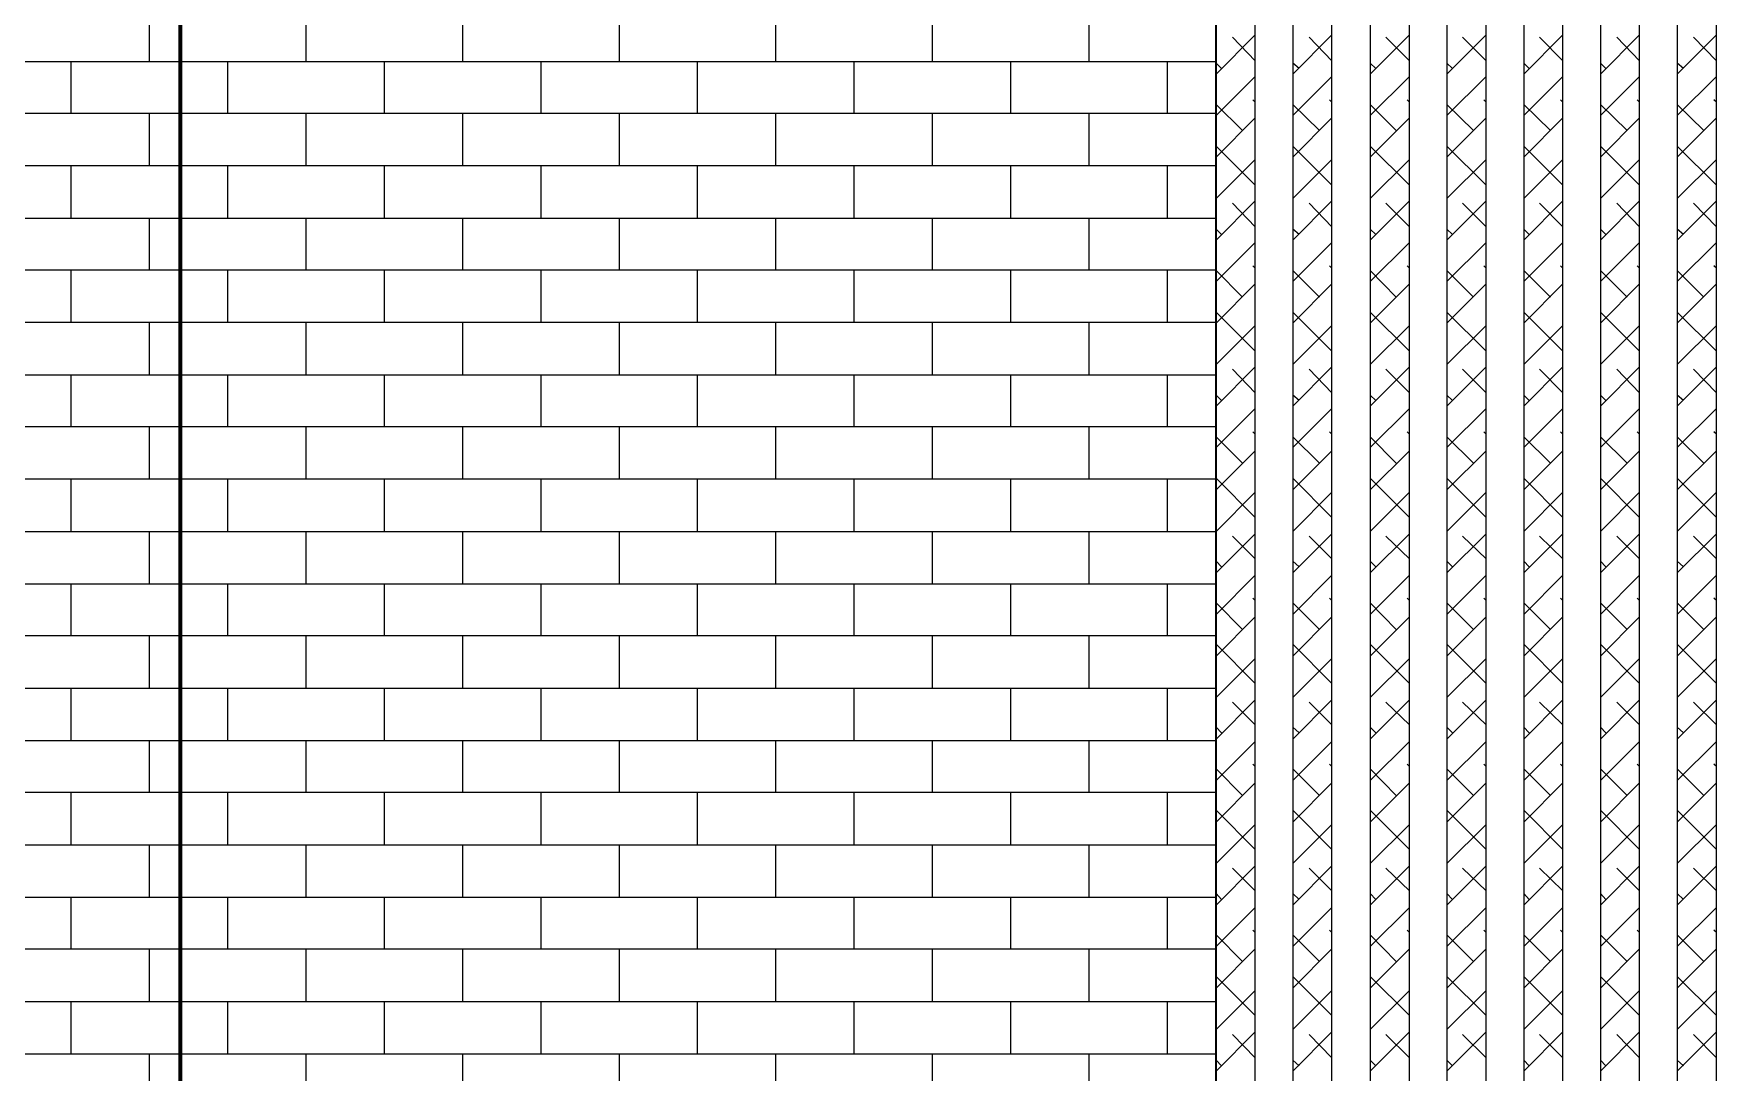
# Model space of a CAD drawing. Header units: inches. Extents: x 5 to 516, y -193 to 129.
# Drawn here: x 99.97 to 107.14, y -88.36 to -83.94 of the extents above; entities that cross this region are included whole.
import ezdxf

# ---------------------------------------------------------------- set-up
doc = ezdxf.new("R2010")
doc.units = ezdxf.units.IN
doc.header["$MEASUREMENT"] = 0
doc.layers.add('PDF4_Geometry', color=7, linetype='Continuous')

msp = doc.modelspace()

# ---------------------------------------------------------------- linework, layer by layer
at = {"layer": 'PDF4_Geometry', "lineweight": 70}
msp.add_lwpolyline([(100.5954244, -76.4929811), (100.5954244, -100.6696493)], dxfattribs=at)
at = {"layer": 'PDF4_Geometry', "lineweight": 35}
msp.add_lwpolyline([(105.0054216, -98.2829846), (105.0054216, -79.969649)], dxfattribs=at)
at = {"layer": 'PDF4_Geometry', "lineweight": 15}
for points in [[(105.1720883, -97.7829846), (105.1720883, -80.0329832), (105.0054216, -80.0329832), (105.0054216, -97.7829846)], [(105.4987553, -97.7829846), (105.4987553, -80.0329832), (105.3320886, -80.0329832), (105.3320886, -97.7829846)], [(105.8287554, -97.7829846), (105.8287554, -80.0329832), (105.6620888, -80.0329832), (105.6620888, -97.7829846)], [(106.1554224, -97.7829846), (106.1554224, -80.0329832), (105.9887557, -80.0329832), (105.9887557, -97.7829846)], [(106.4820894, -97.7829846), (106.4820894, -80.0329832), (106.3154227, -80.0329832), (106.3154227, -97.7829846)], [(106.8087563, -97.7829846), (106.8087563, -80.0329832), (106.6420897, -80.0329832), (106.6420897, -97.7829846)], [(107.1354233, -97.7829846), (107.1354233, -80.0329832), (106.9687566, -80.0329832), (106.9687566, -97.7829846)]]:
    msp.add_lwpolyline(points, close=True, dxfattribs=at)
for points in [[(100.4654263, -84.0596491), (100.4654263, -83.8363159)], [(101.132093, -84.0596491), (101.132093, -83.8363159)], [(101.7987597, -84.0596491), (101.7987597, -83.8363159)], [(102.4654264, -84.0596491), (102.4654264, -83.8363159)], [(103.1320932, -84.0596491), (103.1320932, -83.8363159)], [(103.7987599, -84.0596491), (103.7987599, -83.8363159)], [(104.4654266, -84.0596491), (104.4654266, -83.8363159)], [(78.672093, -84.0596491), (90.7987622, -84.0596491), (96.6354292, -84.0596491), (105.0054318, -84.0596491)], [(100.1320929, -84.279649), (100.1320929, -84.0596491)], [(100.7987596, -84.279649), (100.7987596, -84.0596491)], [(101.4654264, -84.279649), (101.4654264, -84.0596491)], [(102.1320931, -84.279649), (102.1320931, -84.0596491)], [(102.7987598, -84.279649), (102.7987598, -84.0596491)], [(103.4654265, -84.279649), (103.4654265, -84.0596491)], [(104.1320932, -84.279649), (104.1320932, -84.0596491)], [(104.79876, -84.279649), (104.79876, -84.0596491)], [(78.672093, -84.279649), (90.7987622, -84.279649), (96.6354292, -84.279649), (105.0054318, -84.279649)], [(100.4654263, -84.5029826), (100.4654263, -84.279649)], [(101.132093, -84.5029826), (101.132093, -84.279649)], [(101.7987597, -84.5029826), (101.7987597, -84.279649)], [(102.4654264, -84.5029826), (102.4654264, -84.279649)], [(103.1320932, -84.5029826), (103.1320932, -84.279649)], [(103.7987599, -84.5029826), (103.7987599, -84.279649)], [(104.4654266, -84.5029826), (104.4654266, -84.279649)], [(78.672093, -84.5029826), (90.7987622, -84.5029826), (96.6354292, -84.5029826), (105.0054318, -84.5029826)], [(100.1320929, -84.7263158), (100.1320929, -84.5029826)], [(100.7987596, -84.7263158), (100.7987596, -84.5029826)], [(101.4654264, -84.7263158), (101.4654264, -84.5029826)], [(102.1320931, -84.7263158), (102.1320931, -84.5029826)], [(102.7987598, -84.7263158), (102.7987598, -84.5029826)], [(103.4654265, -84.7263158), (103.4654265, -84.5029826)], [(104.1320932, -84.7263158), (104.1320932, -84.5029826)], [(104.79876, -84.7263158), (104.79876, -84.5029826)], [(78.672093, -84.7263158), (90.7987622, -84.7263158), (96.6354292, -84.7263158), (105.0054318, -84.7263158)], [(100.4654263, -84.9463158), (100.4654263, -84.7263158)], [(101.132093, -84.9463158), (101.132093, -84.7263158)], [(101.7987597, -84.9463158), (101.7987597, -84.7263158)], [(102.4654264, -84.9463158), (102.4654264, -84.7263158)], [(103.1320932, -84.9463158), (103.1320932, -84.7263158)], [(103.7987599, -84.9463158), (103.7987599, -84.7263158)], [(104.4654266, -84.9463158), (104.4654266, -84.7263158)], [(78.672093, -84.9463158), (90.7987622, -84.9463158), (96.6354292, -84.9463158), (105.0054318, -84.9463158)], [(100.1320929, -85.1696493), (100.1320929, -84.9463158)], [(100.7987596, -85.1696493), (100.7987596, -84.9463158)], [(101.4654264, -85.1696493), (101.4654264, -84.9463158)], [(102.1320931, -85.1696493), (102.1320931, -84.9463158)], [(102.7987598, -85.1696493), (102.7987598, -84.9463158)], [(103.4654265, -85.1696493), (103.4654265, -84.9463158)], [(104.1320932, -85.1696493), (104.1320932, -84.9463158)], [(104.79876, -85.1696493), (104.79876, -84.9463158)], [(78.672093, -85.1696493), (90.7987622, -85.1696493), (96.6354292, -85.1696493), (105.0054318, -85.1696493)], [(100.4654263, -85.3929825), (100.4654263, -85.1696493)], [(101.132093, -85.3929825), (101.132093, -85.1696493)], [(101.7987597, -85.3929825), (101.7987597, -85.1696493)], [(102.4654264, -85.3929825), (102.4654264, -85.1696493)], [(103.1320932, -85.3929825), (103.1320932, -85.1696493)], [(103.7987599, -85.3929825), (103.7987599, -85.1696493)], [(104.4654266, -85.3929825), (104.4654266, -85.1696493)], [(78.672093, -85.3929825), (90.7987622, -85.3929825), (96.6354292, -85.3929825), (105.0054318, -85.3929825)], [(100.1320929, -85.6129825), (100.1320929, -85.3929825)], [(100.7987596, -85.6129825), (100.7987596, -85.3929825)], [(101.4654264, -85.6129825), (101.4654264, -85.3929825)], [(102.1320931, -85.6129825), (102.1320931, -85.3929825)], [(102.7987598, -85.6129825), (102.7987598, -85.3929825)], [(103.4654265, -85.6129825), (103.4654265, -85.3929825)], [(104.1320932, -85.6129825), (104.1320932, -85.3929825)], [(104.79876, -85.6129825), (104.79876, -85.3929825)], [(78.672093, -85.6129825), (90.7987622, -85.6129825), (96.6354292, -85.6129825), (105.0054318, -85.6129825)], [(100.4654263, -85.8363161), (100.4654263, -85.6129825)], [(101.132093, -85.8363161), (101.132093, -85.6129825)], [(101.7987597, -85.8363161), (101.7987597, -85.6129825)], [(102.4654264, -85.8363161), (102.4654264, -85.6129825)], [(103.1320932, -85.8363161), (103.1320932, -85.6129825)], [(103.7987599, -85.8363161), (103.7987599, -85.6129825)], [(104.4654266, -85.8363161), (104.4654266, -85.6129825)], [(78.672093, -85.8363161), (90.7987622, -85.8363161), (96.6354292, -85.8363161), (105.0054318, -85.8363161)], [(100.1320929, -86.0596492), (100.1320929, -85.8363161)], [(100.7987596, -86.0596492), (100.7987596, -85.8363161)], [(101.4654264, -86.0596492), (101.4654264, -85.8363161)], [(102.1320931, -86.0596492), (102.1320931, -85.8363161)], [(102.7987598, -86.0596492), (102.7987598, -85.8363161)], [(103.4654265, -86.0596492), (103.4654265, -85.8363161)], [(104.1320932, -86.0596492), (104.1320932, -85.8363161)], [(104.79876, -86.0596492), (104.79876, -85.8363161)], [(78.672093, -86.0596492), (90.7987622, -86.0596492), (96.6354292, -86.0596492), (105.0054318, -86.0596492)], [(100.4654263, -86.2829824), (100.4654263, -86.0596492)], [(101.132093, -86.2829824), (101.132093, -86.0596492)], [(101.7987597, -86.2829824), (101.7987597, -86.0596492)], [(102.4654264, -86.2829824), (102.4654264, -86.0596492)], [(103.1320932, -86.2829824), (103.1320932, -86.0596492)], [(103.7987599, -86.2829824), (103.7987599, -86.0596492)], [(104.4654266, -86.2829824), (104.4654266, -86.0596492)], [(78.672093, -86.2829824), (90.7987622, -86.2829824), (96.6354292, -86.2829824), (105.0054318, -86.2829824)], [(100.1320929, -86.5029828), (100.1320929, -86.2829824)], [(100.7987596, -86.5029828), (100.7987596, -86.2829824)], [(101.4654264, -86.5029828), (101.4654264, -86.2829824)], [(102.1320931, -86.5029828), (102.1320931, -86.2829824)], [(102.7987598, -86.5029828), (102.7987598, -86.2829824)], [(103.4654265, -86.5029828), (103.4654265, -86.2829824)], [(104.1320932, -86.5029828), (104.1320932, -86.2829824)], [(104.79876, -86.5029828), (104.79876, -86.2829824)], [(78.672093, -86.5029828), (90.7987622, -86.5029828), (96.6354292, -86.5029828), (105.0054318, -86.5029828)], [(100.4654263, -86.726316), (100.4654263, -86.5029828)], [(101.132093, -86.726316), (101.132093, -86.5029828)], [(101.7987597, -86.726316), (101.7987597, -86.5029828)], [(102.4654264, -86.726316), (102.4654264, -86.5029828)], [(103.1320932, -86.726316), (103.1320932, -86.5029828)], [(103.7987599, -86.726316), (103.7987599, -86.5029828)], [(104.4654266, -86.726316), (104.4654266, -86.5029828)], [(78.672093, -86.726316), (90.7987622, -86.726316), (96.6354292, -86.726316), (105.0054318, -86.726316)], [(100.1320929, -86.9496491), (100.1320929, -86.726316)], [(100.7987596, -86.9496491), (100.7987596, -86.726316)], [(101.4654264, -86.9496491), (101.4654264, -86.726316)], [(102.1320931, -86.9496491), (102.1320931, -86.726316)], [(102.7987598, -86.9496491), (102.7987598, -86.726316)], [(103.4654265, -86.9496491), (103.4654265, -86.726316)], [(104.1320932, -86.9496491), (104.1320932, -86.726316)], [(104.79876, -86.9496491), (104.79876, -86.726316)], [(78.672093, -86.9496491), (90.7987622, -86.9496491), (96.6354292, -86.9496491), (105.0054318, -86.9496491)], [(100.4654263, -87.1696495), (100.4654263, -86.9496491)], [(101.132093, -87.1696495), (101.132093, -86.9496491)], [(101.7987597, -87.1696495), (101.7987597, -86.9496491)], [(102.4654264, -87.1696495), (102.4654264, -86.9496491)], [(103.1320932, -87.1696495), (103.1320932, -86.9496491)], [(103.7987599, -87.1696495), (103.7987599, -86.9496491)], [(104.4654266, -87.1696495), (104.4654266, -86.9496491)], [(78.672093, -87.1696495), (90.7987622, -87.1696495), (96.6354292, -87.1696495), (105.0054318, -87.1696495)], [(100.1320929, -87.3929827), (100.1320929, -87.1696495)], [(100.7987596, -87.3929827), (100.7987596, -87.1696495)], [(101.4654264, -87.3929827), (101.4654264, -87.1696495)], [(102.1320931, -87.3929827), (102.1320931, -87.1696495)], [(102.7987598, -87.3929827), (102.7987598, -87.1696495)], [(103.4654265, -87.3929827), (103.4654265, -87.1696495)], [(104.1320932, -87.3929827), (104.1320932, -87.1696495)], [(104.79876, -87.3929827), (104.79876, -87.1696495)], [(78.672093, -87.3929827), (90.7987622, -87.3929827), (96.6354292, -87.3929827), (105.0054318, -87.3929827)], [(100.4654263, -87.6163162), (100.4654263, -87.3929827)], [(101.132093, -87.6163162), (101.132093, -87.3929827)], [(101.7987597, -87.6163162), (101.7987597, -87.3929827)], [(102.4654264, -87.6163162), (102.4654264, -87.3929827)], [(103.1320932, -87.6163162), (103.1320932, -87.3929827)], [(103.7987599, -87.6163162), (103.7987599, -87.3929827)], [(104.4654266, -87.6163162), (104.4654266, -87.3929827)], [(78.672093, -87.6163162), (90.7987622, -87.6163162), (96.6354292, -87.6163162), (105.0054318, -87.6163162)], [(100.1320929, -87.8363158), (100.1320929, -87.6163162)], [(100.7987596, -87.8363158), (100.7987596, -87.6163162)], [(101.4654264, -87.8363158), (101.4654264, -87.6163162)], [(102.1320931, -87.8363158), (102.1320931, -87.6163162)], [(102.7987598, -87.8363158), (102.7987598, -87.6163162)], [(103.4654265, -87.8363158), (103.4654265, -87.6163162)], [(104.1320932, -87.8363158), (104.1320932, -87.6163162)], [(104.79876, -87.8363158), (104.79876, -87.6163162)], [(78.672093, -87.8363158), (90.7987622, -87.8363158), (96.6354292, -87.8363158), (105.0054318, -87.8363158)], [(100.4654263, -88.0596494), (100.4654263, -87.8363158)], [(101.132093, -88.0596494), (101.132093, -87.8363158)], [(101.7987597, -88.0596494), (101.7987597, -87.8363158)], [(102.4654264, -88.0596494), (102.4654264, -87.8363158)], [(103.1320932, -88.0596494), (103.1320932, -87.8363158)], [(103.7987599, -88.0596494), (103.7987599, -87.8363158)], [(104.4654266, -88.0596494), (104.4654266, -87.8363158)], [(78.672093, -88.0596494), (90.7987622, -88.0596494), (96.6354292, -88.0596494), (105.0054318, -88.0596494)], [(100.1320929, -88.282983), (100.1320929, -88.0596494)], [(100.7987596, -88.282983), (100.7987596, -88.0596494)], [(101.4654264, -88.282983), (101.4654264, -88.0596494)], [(102.1320931, -88.282983), (102.1320931, -88.0596494)], [(102.7987598, -88.282983), (102.7987598, -88.0596494)], [(103.4654265, -88.282983), (103.4654265, -88.0596494)], [(104.1320932, -88.282983), (104.1320932, -88.0596494)], [(104.79876, -88.282983), (104.79876, -88.0596494)], [(78.672093, -88.282983), (90.7987622, -88.282983), (96.6354292, -88.282983), (105.0054318, -88.282983)], [(100.4654263, -88.5029825), (100.4654263, -88.282983)], [(101.132093, -88.5029825), (101.132093, -88.282983)], [(101.7987597, -88.5029825), (101.7987597, -88.282983)], [(102.4654264, -88.5029825), (102.4654264, -88.282983)], [(103.1320932, -88.5029825), (103.1320932, -88.282983)], [(103.7987599, -88.5029825), (103.7987599, -88.282983)], [(104.4654266, -88.5029825), (104.4654266, -88.282983)]]:
    msp.add_lwpolyline(points, dxfattribs=at)
at = {"layer": 'PDF4_Geometry', "color": 8, "lineweight": 15, "true_color": 0x808080}
for points in [[(105.0054216, -84.1129836), (105.1720883, -83.946317)], [(105.3320886, -84.1129836), (105.4987553, -83.946317)], [(105.6620888, -84.1129836), (105.8287554, -83.946317)], [(105.9887557, -84.1129836), (106.1554224, -83.946317)], [(106.3154227, -84.1129836), (106.4820894, -83.946317)], [(106.6420897, -84.1129836), (106.8087563, -83.946317)], [(106.9687566, -84.1129836), (107.1354233, -83.946317)], [(105.1720883, -84.0563159), (105.0754216, -83.9563159)], [(105.4987553, -84.0563159), (105.4020886, -83.9563159)], [(105.8287554, -84.0563159), (105.7287554, -83.9563159)], [(106.1554224, -84.0563159), (106.0554224, -83.9563159)], [(106.4820894, -84.0563159), (106.3820894, -83.9563159)], [(106.8087563, -84.0563159), (106.7120897, -83.9563159)], [(107.1354233, -84.0563159), (107.0387566, -83.9563159)], [(105.0287574, -84.0896512), (105.0054241, -84.0663179)], [(105.3587576, -84.0896512), (105.3320909, -84.0663179)], [(105.6854245, -84.0896512), (105.6620912, -84.0663179)], [(106.0120915, -84.0896512), (105.9887582, -84.0663179)], [(106.3387551, -84.0896512), (106.3154217, -84.0663179)], [(106.665422, -84.0896512), (106.6420887, -84.0663179)], [(106.9954222, -84.0896512), (106.9687555, -84.0663179)], [(105.0054216, -84.2896499), (105.1720883, -84.1229832)], [(105.3320886, -84.2896499), (105.4987553, -84.1229832)], [(105.6620888, -84.2896499), (105.8287554, -84.1229832)], [(105.9887557, -84.2896499), (106.1554224, -84.1229832)], [(106.3154227, -84.2896499), (106.4820894, -84.1229832)], [(106.6420897, -84.2896499), (106.8087563, -84.1229832)], [(106.9687566, -84.2896499), (107.1354233, -84.1229832)], [(105.1720883, -84.2329855), (105.1620883, -84.2229855)], [(105.4987553, -84.2329855), (105.4887553, -84.2229855)], [(105.8287554, -84.2329855), (105.8187554, -84.2229855)], [(106.1554224, -84.2329855), (106.1454224, -84.2229855)], [(106.4820894, -84.2329855), (106.4720894, -84.2229855)], [(106.8087563, -84.2329855), (106.7987563, -84.2229855)], [(107.1354233, -84.2329855), (107.1254233, -84.2229855)], [(105.0054216, -84.4663162), (105.1720883, -84.2996495)], [(105.1187571, -84.3529841), (105.0054238, -84.2429841)], [(105.3320886, -84.4663162), (105.4987553, -84.2996495)], [(105.4454241, -84.3529841), (105.3320908, -84.2429841)], [(105.7720877, -84.3529841), (105.6620877, -84.2429841)], [(105.6620888, -84.4663162), (105.8287554, -84.2996495)], [(105.9887557, -84.4663162), (106.1554224, -84.2996495)], [(106.1020912, -84.3529841), (105.9887579, -84.2429841)], [(106.3154227, -84.4663162), (106.4820894, -84.2996495)], [(106.4287582, -84.3529841), (106.3154249, -84.2429841)], [(106.7554218, -84.3529841), (106.6420884, -84.2429841)], [(106.6420897, -84.4663162), (106.8087563, -84.2996495)], [(107.0820887, -84.3529841), (106.9687554, -84.2429841)], [(106.9687566, -84.4663162), (107.1354233, -84.2996495)], [(105.1720883, -84.5863181), (105.0054216, -84.4196514)], [(105.4987553, -84.5863181), (105.3320886, -84.4196514)], [(105.8287554, -84.5863181), (105.6620888, -84.4196514)], [(106.1554224, -84.5863181), (105.9887557, -84.4196514)], [(106.4820894, -84.5863181), (106.3154227, -84.4196514)], [(106.8087563, -84.5863181), (106.6420897, -84.4196514)], [(107.1354233, -84.5863181), (106.9687566, -84.4196514)], [(105.0054216, -84.6429825), (105.1720883, -84.4763158)], [(105.3320886, -84.6429825), (105.4987553, -84.4763158)], [(105.6620888, -84.6429825), (105.8287554, -84.4763158)], [(105.9887557, -84.6429825), (106.1554224, -84.4763158)], [(106.3154227, -84.6429825), (106.4820894, -84.4763158)], [(106.6420897, -84.6429825), (106.8087563, -84.4763158)], [(106.9687566, -84.6429825), (107.1354233, -84.4763158)], [(105.0054216, -84.8196487), (105.1720883, -84.652982)], [(105.1720883, -84.7629844), (105.0754216, -84.6629844)], [(105.3320886, -84.8196487), (105.4987553, -84.652982)], [(105.4987553, -84.7629844), (105.4020886, -84.6629844)], [(105.6620888, -84.8196487), (105.8287554, -84.652982)], [(105.8287554, -84.7629844), (105.7287554, -84.6629844)], [(105.9887557, -84.8196487), (106.1554224, -84.652982)], [(106.1554224, -84.7629844), (106.0554224, -84.6629844)], [(106.3154227, -84.8196487), (106.4820894, -84.652982)], [(106.4820894, -84.7629844), (106.3820894, -84.6629844)], [(106.6420897, -84.8196487), (106.8087563, -84.652982)], [(106.8087563, -84.7629844), (106.7120897, -84.6629844)], [(106.9687566, -84.8196487), (107.1354233, -84.652982)], [(107.1354233, -84.7629844), (107.0387566, -84.6629844)], [(105.0287574, -84.7963163), (105.0054241, -84.772983)], [(105.3587576, -84.7963163), (105.3320909, -84.772983)], [(105.6854245, -84.7963163), (105.6620912, -84.772983)], [(106.0120915, -84.7963163), (105.9887582, -84.772983)], [(106.3387551, -84.7963163), (106.3154217, -84.772983)], [(106.665422, -84.7963163), (106.6420887, -84.772983)], [(106.9954222, -84.7963163), (106.9687555, -84.772983)], [(105.0054216, -84.9963184), (105.1720883, -84.8296517)], [(105.3320886, -84.9963184), (105.4987553, -84.8296517)], [(105.6620888, -84.9963184), (105.8287554, -84.8296517)], [(105.9887557, -84.9963184), (106.1554224, -84.8296517)], [(106.3154227, -84.9963184), (106.4820894, -84.8296517)], [(106.6420897, -84.9963184), (106.8087563, -84.8296517)], [(106.9687566, -84.9963184), (107.1354233, -84.8296517)], [(105.1187571, -85.0629824), (105.0054238, -84.949649)], [(105.1720883, -84.9396506), (105.1620883, -84.9296506)], [(105.4454241, -85.0629824), (105.3320908, -84.949649)], [(105.4987553, -84.9396506), (105.4887553, -84.9296506)], [(105.7720877, -85.0629824), (105.6620877, -84.949649)], [(105.8287554, -84.9396506), (105.8187554, -84.9296506)], [(106.1020912, -85.0629824), (105.9887579, -84.949649)], [(106.1554224, -84.9396506), (106.1454224, -84.9296506)], [(106.4287582, -85.0629824), (106.3154249, -84.949649)], [(106.4820894, -84.9396506), (106.4720894, -84.9296506)], [(106.7554218, -85.0629824), (106.6420884, -84.949649)], [(106.8087563, -84.9396506), (106.7987563, -84.9296506)], [(107.0820887, -85.0629824), (106.9687554, -84.949649)], [(107.1354233, -84.9396506), (107.1254233, -84.9296506)], [(105.0054216, -85.1729847), (105.1720883, -85.006318)], [(105.3320886, -85.1729847), (105.4987553, -85.006318)], [(105.6620888, -85.1729847), (105.8287554, -85.006318)], [(105.9887557, -85.1729847), (106.1554224, -85.006318)], [(106.3154227, -85.1729847), (106.4820894, -85.006318)], [(106.6420897, -85.1729847), (106.8087563, -85.006318)], [(106.9687566, -85.1729847), (107.1354233, -85.006318)], [(105.1720883, -85.2929832), (105.0054216, -85.1263165)], [(105.4987553, -85.2929832), (105.3320886, -85.1263165)], [(105.8287554, -85.2929832), (105.6620888, -85.1263165)], [(106.1554224, -85.2929832), (105.9887557, -85.1263165)], [(106.4820894, -85.2929832), (106.3154227, -85.1263165)], [(106.8087563, -85.2929832), (106.6420897, -85.1263165)], [(107.1354233, -85.2929832), (106.9687566, -85.1263165)], [(105.0054216, -85.3496509), (105.1720883, -85.1829843)], [(105.3320886, -85.3496509), (105.4987553, -85.1829843)], [(105.6620888, -85.3496509), (105.8287554, -85.1829843)], [(105.9887557, -85.3496509), (106.1554224, -85.1829843)], [(106.3154227, -85.3496509), (106.4820894, -85.1829843)], [(106.6420897, -85.3496509), (106.8087563, -85.1829843)], [(106.9687566, -85.3496509), (107.1354233, -85.1829843)], [(105.0054216, -85.5263172), (105.1720883, -85.3596505)], [(105.1720883, -85.4696495), (105.0754216, -85.3696495)], [(105.3320886, -85.5263172), (105.4987553, -85.3596505)], [(105.4987553, -85.4696495), (105.4020886, -85.3696495)], [(105.6620888, -85.5263172), (105.8287554, -85.3596505)], [(105.8287554, -85.4696495), (105.7287554, -85.3696495)], [(105.9887557, -85.5263172), (106.1554224, -85.3596505)], [(106.1554224, -85.4696495), (106.0554224, -85.3696495)], [(106.3154227, -85.5263172), (106.4820894, -85.3596505)], [(106.4820894, -85.4696495), (106.3820894, -85.3696495)], [(106.6420897, -85.5263172), (106.8087563, -85.3596505)], [(106.8087563, -85.4696495), (106.7120897, -85.3696495)], [(106.9687566, -85.5263172), (107.1354233, -85.3596505)], [(107.1354233, -85.4696495), (107.0387566, -85.3696495)], [(105.0287574, -85.5029848), (105.0054241, -85.4796515)], [(105.3587576, -85.5029848), (105.3320909, -85.4796515)], [(105.6854245, -85.5029848), (105.6620912, -85.4796515)], [(106.0120915, -85.5029848), (105.9887582, -85.4796515)], [(106.3387551, -85.5029848), (106.3154217, -85.4796515)], [(106.665422, -85.5029848), (106.6420887, -85.4796515)], [(106.9954222, -85.5029848), (106.9687555, -85.4796515)], [(105.0054216, -85.7029835), (105.1720883, -85.5363168)], [(105.3320886, -85.7029835), (105.4987553, -85.5363168)], [(105.6620888, -85.7029835), (105.8287554, -85.5363168)], [(105.9887557, -85.7029835), (106.1554224, -85.5363168)], [(106.3154227, -85.7029835), (106.4820894, -85.5363168)], [(106.6420897, -85.7029835), (106.8087563, -85.5363168)], [(106.9687566, -85.7029835), (107.1354233, -85.5363168)], [(105.1187571, -85.7696508), (105.0054238, -85.6563175)], [(105.1720883, -85.6463157), (105.1620883, -85.6363157)], [(105.4454241, -85.7696508), (105.3320908, -85.6563175)], [(105.4987553, -85.6463157), (105.4887553, -85.6363157)], [(105.7720877, -85.7696508), (105.6620877, -85.6563175)], [(105.8287554, -85.6463157), (105.8187554, -85.6363157)], [(106.1020912, -85.7696508), (105.9887579, -85.6563175)], [(106.1554224, -85.6463157), (106.1454224, -85.6363157)], [(106.4287582, -85.7696508), (106.3154249, -85.6563175)], [(106.4820894, -85.6463157), (106.4720894, -85.6363157)], [(106.7554218, -85.7696508), (106.6420884, -85.6563175)], [(106.8087563, -85.6463157), (106.7987563, -85.6363157)], [(107.0820887, -85.7696508), (106.9687554, -85.6563175)], [(107.1354233, -85.6463157), (107.1254233, -85.6363157)], [(105.0054216, -85.882983), (105.1720883, -85.7163163)], [(105.3320886, -85.882983), (105.4987553, -85.7163163)], [(105.6620888, -85.882983), (105.8287554, -85.7163163)], [(105.9887557, -85.882983), (106.1554224, -85.7163163)], [(106.3154227, -85.882983), (106.4820894, -85.7163163)], [(106.6420897, -85.882983), (106.8087563, -85.7163163)], [(106.9687566, -85.882983), (107.1354233, -85.7163163)], [(105.1720883, -85.9996517), (105.0054216, -85.832985)], [(105.4987553, -85.9996517), (105.3320886, -85.832985)], [(105.8287554, -85.9996517), (105.6620888, -85.832985)], [(106.1554224, -85.9996517), (105.9887557, -85.832985)], [(106.4820894, -85.9996517), (106.3154227, -85.832985)], [(106.8087563, -85.9996517), (106.6420897, -85.832985)], [(107.1354233, -85.9996517), (106.9687566, -85.832985)], [(105.0054216, -86.0596492), (105.1720883, -85.8929826)], [(105.3320886, -86.0596492), (105.4987553, -85.8929826)], [(105.6620888, -86.0596492), (105.8287554, -85.8929826)], [(105.9887557, -86.0596492), (106.1554224, -85.8929826)], [(106.3154227, -86.0596492), (106.4820894, -85.8929826)], [(106.6420897, -86.0596492), (106.8087563, -85.8929826)], [(106.9687566, -86.0596492), (107.1354233, -85.8929826)], [(105.0054216, -86.2363155), (105.1720883, -86.0696488)], [(105.1720883, -86.1763179), (105.0754216, -86.0796513)], [(105.3320886, -86.2363155), (105.4987553, -86.0696488)], [(105.4987553, -86.1763179), (105.4020886, -86.0796513)], [(105.6620888, -86.2363155), (105.8287554, -86.0696488)], [(105.8287554, -86.1763179), (105.7287554, -86.0796513)], [(105.9887557, -86.2363155), (106.1554224, -86.0696488)], [(106.1554224, -86.1763179), (106.0554224, -86.0796513)], [(106.3154227, -86.2363155), (106.4820894, -86.0696488)], [(106.4820894, -86.1763179), (106.3820894, -86.0796513)], [(106.6420897, -86.2363155), (106.8087563, -86.0696488)], [(106.8087563, -86.1763179), (106.7120897, -86.0796513)], [(106.9687566, -86.2363155), (107.1354233, -86.0696488)], [(107.1354233, -86.1763179), (107.0387566, -86.0796513)], [(105.0054216, -86.4129852), (105.1720883, -86.2463185)], [(105.0287574, -86.2096499), (105.0054241, -86.1863166)], [(105.3320886, -86.4129852), (105.4987553, -86.2463185)], [(105.3587576, -86.2096499), (105.3320909, -86.1863166)], [(105.6620888, -86.4129852), (105.8287554, -86.2463185)], [(105.6854245, -86.2096499), (105.6620912, -86.1863166)], [(105.9887557, -86.4129852), (106.1554224, -86.2463185)], [(106.0120915, -86.2096499), (105.9887582, -86.1863166)], [(106.3387551, -86.2096499), (106.3154217, -86.1863166)], [(106.3154227, -86.4129852), (106.4820894, -86.2463185)], [(106.665422, -86.2096499), (106.6420887, -86.1863166)], [(106.6420897, -86.4129852), (106.8087563, -86.2463185)], [(106.9954222, -86.2096499), (106.9687555, -86.1863166)], [(106.9687566, -86.4129852), (107.1354233, -86.2463185)], [(105.1187571, -86.4763159), (105.0054238, -86.3629826)], [(105.1720883, -86.3529842), (105.1620883, -86.3429842)], [(105.4454241, -86.4763159), (105.3320908, -86.3629826)], [(105.4987553, -86.3529842), (105.4887553, -86.3429842)], [(105.7720877, -86.4763159), (105.6620877, -86.3629826)], [(105.8287554, -86.3529842), (105.8187554, -86.3429842)], [(106.1020912, -86.4763159), (105.9887579, -86.3629826)], [(106.1554224, -86.3529842), (106.1454224, -86.3429842)], [(106.4287582, -86.4763159), (106.3154249, -86.3629826)], [(106.4820894, -86.3529842), (106.4720894, -86.3429842)], [(106.7554218, -86.4763159), (106.6420884, -86.3629826)], [(106.8087563, -86.3529842), (106.7987563, -86.3429842)], [(107.0820887, -86.4763159), (106.9687554, -86.3629826)], [(107.1354233, -86.3529842), (107.1254233, -86.3429842)], [(105.0054216, -86.5896514), (105.1720883, -86.4229848)], [(105.3320886, -86.5896514), (105.4987553, -86.4229848)], [(105.6620888, -86.5896514), (105.8287554, -86.4229848)], [(105.9887557, -86.5896514), (106.1554224, -86.4229848)], [(106.3154227, -86.5896514), (106.4820894, -86.4229848)], [(106.6420897, -86.5896514), (106.8087563, -86.4229848)], [(106.9687566, -86.5896514), (107.1354233, -86.4229848)], [(105.1720883, -86.7063168), (105.0054216, -86.5396501)], [(105.0054216, -86.7663177), (105.1720883, -86.599651)], [(105.4987553, -86.7063168), (105.3320886, -86.5396501)], [(105.3320886, -86.7663177), (105.4987553, -86.599651)], [(105.8287554, -86.7063168), (105.6620888, -86.5396501)], [(105.6620888, -86.7663177), (105.8287554, -86.599651)], [(106.1554224, -86.7063168), (105.9887557, -86.5396501)], [(105.9887557, -86.7663177), (106.1554224, -86.599651)], [(106.4820894, -86.7063168), (106.3154227, -86.5396501)], [(106.3154227, -86.7663177), (106.4820894, -86.599651)], [(106.8087563, -86.7063168), (106.6420897, -86.5396501)], [(106.6420897, -86.7663177), (106.8087563, -86.599651)], [(107.1354233, -86.7063168), (106.9687566, -86.5396501)], [(106.9687566, -86.7663177), (107.1354233, -86.599651)], [(105.0054216, -86.942984), (105.1720883, -86.7763173)], [(105.1720883, -86.882983), (105.0754216, -86.7863164)], [(105.3320886, -86.942984), (105.4987553, -86.7763173)], [(105.4987553, -86.882983), (105.4020886, -86.7863164)], [(105.6620888, -86.942984), (105.8287554, -86.7763173)], [(105.8287554, -86.882983), (105.7287554, -86.7863164)], [(105.9887557, -86.942984), (106.1554224, -86.7763173)], [(106.1554224, -86.882983), (106.0554224, -86.7863164)], [(106.3154227, -86.942984), (106.4820894, -86.7763173)], [(106.4820894, -86.882983), (106.3820894, -86.7863164)], [(106.6420897, -86.942984), (106.8087563, -86.7763173)], [(106.8087563, -86.882983), (106.7120897, -86.7863164)], [(106.9687566, -86.942984), (107.1354233, -86.7763173)], [(107.1354233, -86.882983), (107.0387566, -86.7863164)], [(105.0054216, -87.1196503), (105.1720883, -86.9529836)], [(105.0287574, -86.9163184), (105.0054241, -86.8929851)], [(105.3320886, -87.1196503), (105.4987553, -86.9529836)], [(105.3587576, -86.9163184), (105.3320909, -86.8929851)], [(105.6620888, -87.1196503), (105.8287554, -86.9529836)], [(105.6854245, -86.9163184), (105.6620912, -86.8929851)], [(105.9887557, -87.1196503), (106.1554224, -86.9529836)], [(106.0120915, -86.9163184), (105.9887582, -86.8929851)], [(106.3387551, -86.9163184), (106.3154217, -86.8929851)], [(106.3154227, -87.1196503), (106.4820894, -86.9529836)], [(106.665422, -86.9163184), (106.6420887, -86.8929851)], [(106.6420897, -87.1196503), (106.8087563, -86.9529836)], [(106.9954222, -86.9163184), (106.9687555, -86.8929851)], [(106.9687566, -87.1196503), (107.1354233, -86.9529836)], [(105.1187571, -87.1829844), (105.0054238, -87.0696511)], [(105.1720883, -87.0596493), (105.1620883, -87.0496493)], [(105.4454241, -87.1829844), (105.3320908, -87.0696511)], [(105.4987553, -87.0596493), (105.4887553, -87.0496493)], [(105.7720877, -87.1829844), (105.6620877, -87.0696511)], [(105.8287554, -87.0596493), (105.8187554, -87.0496493)], [(106.1020912, -87.1829844), (105.9887579, -87.0696511)], [(106.1554224, -87.0596493), (106.1454224, -87.0496493)], [(106.4287582, -87.1829844), (106.3154249, -87.0696511)], [(106.4820894, -87.0596493), (106.4720894, -87.0496493)], [(106.7554218, -87.1829844), (106.6420884, -87.0696511)], [(106.8087563, -87.0596493), (106.7987563, -87.0496493)], [(107.0820887, -87.1829844), (106.9687554, -87.0696511)], [(107.1354233, -87.0596493), (107.1254233, -87.0496493)], [(105.0054216, -87.2963165), (105.1720883, -87.1296499)], [(105.3320886, -87.2963165), (105.4987553, -87.1296499)], [(105.6620888, -87.2963165), (105.8287554, -87.1296499)], [(105.9887557, -87.2963165), (106.1554224, -87.1296499)], [(106.3154227, -87.2963165), (106.4820894, -87.1296499)], [(106.6420897, -87.2963165), (106.8087563, -87.1296499)], [(106.9687566, -87.2963165), (107.1354233, -87.1296499)], [(105.1720883, -87.4129853), (105.0054216, -87.2463186)], [(105.4987553, -87.4129853), (105.3320886, -87.2463186)], [(105.8287554, -87.4129853), (105.6620888, -87.2463186)], [(106.1554224, -87.4129853), (105.9887557, -87.2463186)], [(106.4820894, -87.4129853), (106.3154227, -87.2463186)], [(106.8087563, -87.4129853), (106.6420897, -87.2463186)], [(107.1354233, -87.4129853), (106.9687566, -87.2463186)], [(105.0054216, -87.4729828), (105.1720883, -87.3063161)], [(105.3320886, -87.4729828), (105.4987553, -87.3063161)], [(105.6620888, -87.4729828), (105.8287554, -87.3063161)], [(105.9887557, -87.4729828), (106.1554224, -87.3063161)], [(106.3154227, -87.4729828), (106.4820894, -87.3063161)], [(106.6420897, -87.4729828), (106.8087563, -87.3063161)], [(106.9687566, -87.4729828), (107.1354233, -87.3063161)], [(105.0054216, -87.6496525), (105.1720883, -87.4829858)], [(105.1720883, -87.5896515), (105.0754216, -87.4929849)], [(105.3320886, -87.6496525), (105.4987553, -87.4829858)], [(105.4987553, -87.5896515), (105.4020886, -87.4929849)], [(105.6620888, -87.6496525), (105.8287554, -87.4829858)], [(105.8287554, -87.5896515), (105.7287554, -87.4929849)], [(105.9887557, -87.6496525), (106.1554224, -87.4829858)], [(106.1554224, -87.5896515), (106.0554224, -87.4929849)], [(106.3154227, -87.6496525), (106.4820894, -87.4829858)], [(106.4820894, -87.5896515), (106.3820894, -87.4929849)], [(106.6420897, -87.6496525), (106.8087563, -87.4829858)], [(106.8087563, -87.5896515), (106.7120897, -87.4929849)], [(106.9687566, -87.6496525), (107.1354233, -87.4829858)], [(107.1354233, -87.5896515), (107.0387566, -87.4929849)], [(105.0287574, -87.6263167), (105.0054241, -87.59965)], [(105.3587576, -87.6263167), (105.3320909, -87.59965)], [(105.6854245, -87.6263167), (105.6620912, -87.59965)], [(106.0120915, -87.6263167), (105.9887582, -87.59965)], [(106.3387551, -87.6263167), (106.3154217, -87.59965)], [(106.665422, -87.6263167), (106.6420887, -87.59965)], [(106.9954222, -87.6263167), (106.9687555, -87.59965)], [(105.0054216, -87.8263154), (105.1720883, -87.6596487)], [(105.3320886, -87.8263154), (105.4987553, -87.6596487)], [(105.6620888, -87.8263154), (105.8287554, -87.6596487)], [(105.9887557, -87.8263154), (106.1554224, -87.6596487)], [(106.3154227, -87.8263154), (106.4820894, -87.6596487)], [(106.6420897, -87.8263154), (106.8087563, -87.6596487)], [(106.9687566, -87.8263154), (107.1354233, -87.6596487)], [(105.1187571, -87.8896495), (105.0054238, -87.7763162)], [(105.1720883, -87.7663178), (105.1620883, -87.7563178)], [(105.4454241, -87.8896495), (105.3320908, -87.7763162)], [(105.4987553, -87.7663178), (105.4887553, -87.7563178)], [(105.7720877, -87.8896495), (105.6620877, -87.7763162)], [(105.8287554, -87.7663178), (105.8187554, -87.7563178)], [(106.1020912, -87.8896495), (105.9887579, -87.7763162)], [(106.1554224, -87.7663178), (106.1454224, -87.7563178)], [(106.4287582, -87.8896495), (106.3154249, -87.7763162)], [(106.4820894, -87.7663178), (106.4720894, -87.7563178)], [(106.7554218, -87.8896495), (106.6420884, -87.7763162)], [(106.8087563, -87.7663178), (106.7987563, -87.7563178)], [(107.0820887, -87.8896495), (106.9687554, -87.7763162)], [(107.1354233, -87.7663178), (107.1254233, -87.7563178)], [(105.0054216, -88.002985), (105.1720883, -87.8363183)], [(105.3320886, -88.002985), (105.4987553, -87.8363183)], [(105.6620888, -88.002985), (105.8287554, -87.8363183)], [(105.9887557, -88.002985), (106.1554224, -87.8363183)], [(106.3154227, -88.002985), (106.4820894, -87.8363183)], [(106.6420897, -88.002985), (106.8087563, -87.8363183)], [(106.9687566, -88.002985), (107.1354233, -87.8363183)], [(105.1720883, -88.1196503), (105.0054216, -87.9529837)], [(105.4987553, -88.1196503), (105.3320886, -87.9529837)], [(105.8287554, -88.1196503), (105.6620888, -87.9529837)], [(106.1554224, -88.1196503), (105.9887557, -87.9529837)], [(106.4820894, -88.1196503), (106.3154227, -87.9529837)], [(106.8087563, -88.1196503), (106.6420897, -87.9529837)], [(107.1354233, -88.1196503), (106.9687566, -87.9529837)], [(105.0054216, -88.1796513), (105.1720883, -88.0129846)], [(105.3320886, -88.1796513), (105.4987553, -88.0129846)], [(105.6620888, -88.1796513), (105.8287554, -88.0129846)], [(105.9887557, -88.1796513), (106.1554224, -88.0129846)], [(106.3154227, -88.1796513), (106.4820894, -88.0129846)], [(106.6420897, -88.1796513), (106.8087563, -88.0129846)], [(106.9687566, -88.1796513), (107.1354233, -88.0129846)], [(105.0054216, -88.3563176), (105.1720883, -88.1896509)], [(105.1720883, -88.2996498), (105.0754216, -88.1996498)], [(105.3320886, -88.3563176), (105.4987553, -88.1896509)], [(105.4987553, -88.2996498), (105.4020886, -88.1996498)], [(105.6620888, -88.3563176), (105.8287554, -88.1896509)], [(105.8287554, -88.2996498), (105.7287554, -88.1996498)], [(105.9887557, -88.3563176), (106.1554224, -88.1896509)], [(106.1554224, -88.2996498), (106.0554224, -88.1996498)], [(106.3154227, -88.3563176), (106.4820894, -88.1896509)], [(106.4820894, -88.2996498), (106.3820894, -88.1996498)], [(106.6420897, -88.3563176), (106.8087563, -88.1896509)], [(106.8087563, -88.2996498), (106.7120897, -88.1996498)], [(106.9687566, -88.3563176), (107.1354233, -88.1896509)], [(107.1354233, -88.2996498), (107.0387566, -88.1996498)], [(105.0287574, -88.3329852), (105.0054241, -88.3096519)], [(105.3587576, -88.3329852), (105.3320909, -88.3096519)], [(105.6854245, -88.3329852), (105.6620912, -88.3096519)], [(106.0120915, -88.3329852), (105.9887582, -88.3096519)], [(106.3387551, -88.3329852), (106.3154217, -88.3096519)], [(106.665422, -88.3329852), (106.6420887, -88.3096519)], [(106.9954222, -88.3329852), (106.9687555, -88.3096519)]]:
    msp.add_lwpolyline(points, dxfattribs=at)

doc.saveas('drawing.dxf')
